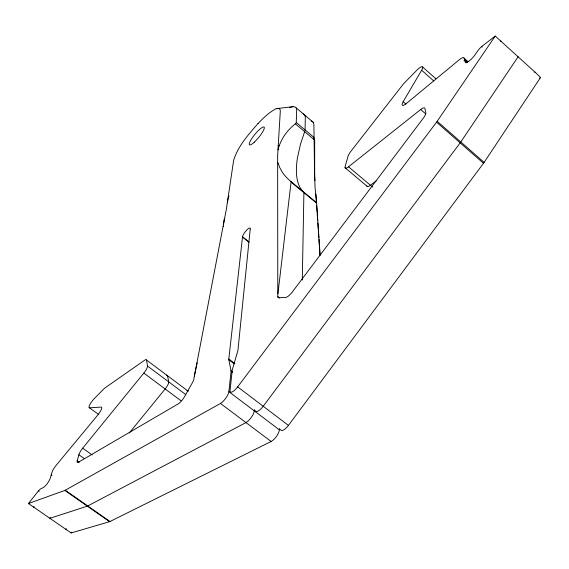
<?xml version="1.0" encoding="UTF-8"?>
<svg xmlns="http://www.w3.org/2000/svg" width="569" height="569" viewBox="0 0 569 569"><rect width="100%" height="100%" fill="white"/><g stroke="black" fill="none" stroke-linecap="round" stroke-linejoin="round"><path stroke-width="0.85" d="M405.91 104.049L403.186 101.673L421.65 70.236A7.511 2.013 -48.5 0 0 422.027 66.701A7.511 2.013 -48.5 0 0 416.977 70.094L404.694 82.597A7.461 1.999 -48.7 0 0 402.639 84.945L350.753 151.489A7.425 2.027 -49.7 0 0 348.079 156.134L345.141 166.553A7.504 2.07 -49.8 0 0 348.527 166.802L420.683 109.525A8.023 2.319 -48.7 0 1 424.901 108.444L425.79 112.655A8.087 2.354 -48.7 0 1 423.251 118.245L292.366 291.911A8.13 2.454 -51.5 0 1 285.624 297.459L278.76 297.765A8.03 2.397 -51.6 0 1 277.793 296.52L277.636 155.835L280.304 111.104C280.823 107.271 275.979 108.238 274.109 109.803C268.027 113.387 262.97 118.43 258.084 123.466C248.447 134.561 237.927 146.119 233.617 160.458L226.377 209.157L193.801 379.21A7.781 2.205 -53.3 0 1 192.4 382.709L184.576 396.607A7.845 2.233 -53.5 0 1 178.161 403.912L78.529 462.177A7.134 1.778 -54.3 0 1 77.199 460.847L78.871 454.745A7.077 1.75 -54.3 0 1 82.683 448.18L143.822 373.093A6.935 1.743 -53.2 0 0 147.478 366.023L146.567 360.07A6.849 1.7 -53.1 0 0 144.704 360.17L105.165 387.788A6.615 1.565 -53.5 0 0 103.601 389.153L94.034 398.897A6.593 1.551 -53.6 0 0 89.81 404.73A6.593 1.551 -53.6 0 0 89.475 407.831L98.423 414.31M311.485 121.062L313.199 122.171L313.875 124.462L314.6 174.903L315.041 187.471L316.35 200.252A176.298 0.882 86.8 0 0 316.62 202.742L290.688 181.319A4.808 1.785 -3.6 0 1 290.994 181.689M314.664 176.184L314.693 140.038L313.789 137.563M302.288 279.991L303.91 192.663A6.608 1.75 -50.6 0 0 303.704 192.052C299.379 188.332 297.594 182.578 296.833 177.101A334.387 85.855 -46.8 0 1 297.416 158.04L300.489 144.177L304.657 131.652A11.842 2.795 -50.2 0 0 305.069 129.917L305.304 117.57A45.769 10.491 -50.5 0 0 303.156 113.928M277.992 149.924C280.545 139.526 286.932 130.365 295.375 123.843A8.798 3.137 -3.7 0 0 296.257 122.484L296.677 110.279C297.31 106.097 292.16 105.926 289.649 107.74M89.475 407.831L101.268 407.07A6.792 1.643 -53.8 0 1 97.754 415.086L55.862 465.67A6.913 1.65 -54.5 0 0 52.092 472.071L50.307 478.052A6.949 1.65 -54.6 0 1 47.099 483.778A6.949 1.65 -54.6 0 1 42.981 487.782L41.238 488.529A6.992 1.657 -54.8 0 0 38.528 490.819L28.45 503.529L71.146 532.954L109.554 521.688A7.226 2.084 -55.3 0 0 110.002 521.51L271.136 441.48A8.343 2.952 -53.7 0 0 279.343 429.815L279.4 428.485M254.379 409.573L254.286 410.882A8.4 2.788 -53.5 0 1 245.972 422.589L87.754 505.955A7.269 1.963 -55 0 1 87.313 506.147L49.823 518.352L50.399 517.634M250.225 229.136L237.97 350.02A8.066 2.397 -52.7 0 1 237.778 350.966L232.394 369.459A8.265 2.511 -52.8 0 0 232.188 370.447L230.047 390.569A8.485 2.646 -53.1 0 0 237.65 386.877L436.53 122.179A8.336 2.504 -48.5 0 0 437.177 121.282L495.243 36.046L535.052 72.199A26.743 21.892 11.2 0 1 534.839 72.612M28.45 503.529L64.823 490.428A7.312 1.835 -54.7 0 0 65.25 490.229L220.466 403.449A8.457 2.61 -53.3 0 0 228.887 391.692L231.05 371.55A8.236 2.489 -53 0 0 231.035 370.782L228.823 359.729A8.066 2.397 -52.7 0 1 228.809 358.989L242.515 237.01L248.888 242.109M277.942 293.632L291.072 182.08L316.656 203.183L320.112 255.296M223.254 226.576L223.311 226.085M223.553 224.165L224.364 218.276M250.246 228.973L250.253 228.916A5.918 1.487 -51.3 0 0 246.683 230.132A5.918 1.487 -51.3 0 0 242.529 236.818L248.902 241.91M194.285 376.088L197.166 362.787M228.916 196.54L229.044 196.013M227.323 202.756L228.311 197.571M280.531 429.268A8.371 2.987 -53.4 0 0 288.433 425.399L483.479 163.275A8.229 2.831 -48.1 0 0 484.112 162.378L540.55 77.484L535.088 72.149M518.167 56.701L460.798 141.965A8.286 2.667 -48.3 0 1 460.165 142.862L263.212 406.273A8.428 2.817 -53.2 0 1 255.509 410.654M71.146 532.954L71.765 532.164M129.277 432.981L165.159 388.961A6.899 1.863 -53.4 0 0 168.701 381.863L167.528 375.739A6.807 1.821 -53.3 0 0 166.39 375.341M466.85 62.327L464.148 60.314L464.61 59.852L467.121 62.113M464.148 60.314L464.638 59.93L467.455 62.434M403.186 101.673A7.667 2.112 -48.8 0 0 406.394 103.48L459.638 59.461A8.066 2.29 -47.9 0 1 464.055 58.095L465.25 61.85A8.186 2.34 -47.7 0 0 468.977 61.075A8.186 2.34 -47.7 0 0 474.802 55.086L477.576 51.118A8.286 2.383 -47.5 0 1 481.559 46.622L495.243 36.046M376.664 180.494L370.455 185.259A7.454 2.212 -49.7 0 1 366.82 185.7M539.675 78.109L540.55 77.484M293.504 106.623L276.968 108.558M277.999 145.685L279.4 145.614M258.084 123.466L258.639 123.651M482.242 47.071L481.559 46.622M51.224 474.987L51.9 475.442M65.25 490.229L110.002 521.51M64.823 490.428L109.554 521.688M77.199 460.847L79.262 462.305M78.871 454.745L84.319 458.614M82.683 448.18L92.178 454.951M143.822 373.093L181.006 400.747M146.567 360.07L188.261 391.244M147.478 366.023L185.771 394.601M220.466 403.449L271.136 441.48M228.887 391.692L279.343 429.815M237.65 386.877L288.433 425.399M231.035 370.782L232.28 371.728M231.05 371.55L232.294 372.496M228.809 358.989L234.89 363.634M228.823 359.729L234.3 363.911M277.793 296.52L279.585 297.943M296.243 122.484L313.86 137.314M348.527 166.802L372.631 187.094M295.375 123.843L313.896 139.426M345.049 167.727L366.87 186.084M296.229 107.918L313.334 122.392M420.683 109.525L425.797 113.999M437.177 121.282L484.112 162.378M436.53 122.179L483.479 163.275M421.65 70.236L433.656 80.876M422.554 66.95L435.818 78.714M464.055 58.095L467.995 61.651M465.25 61.85L466.381 62.867M38.528 490.819L39.14 491.396M277.992 162.642L279.628 167.378L282.238 172.094A168.794 59.596 -1.1 0 0 290.659 181.326M315.866 193.965L316.499 203.304M316.663 205.686L317.097 212.13M317.203 213.759L317.651 220.388M317.822 222.892L318.227 228.887M318.341 230.601L318.818 237.629M318.932 239.321L319.373 245.822M319.486 247.472L319.991 254.983M314.97 180.629L314.6 174.903M187.002 390.825A6.771 1.935 -53.4 0 1 188.04 390.839M66.587 528.857A22.589 20.925 -24.4 0 1 65.762 529.334M33.756 507.285A22.589 20.925 -24.4 0 1 34.005 506.396M500.521 41.238A26.743 21.892 11.2 0 1 501.054 41.096M254.258 142.186A11.501 2.447 -50.5 0 0 264.194 127.193A11.501 2.447 -50.5 0 0 251.861 138.445A11.501 2.447 -50.5 0 0 254.258 142.186"/></g></svg>
